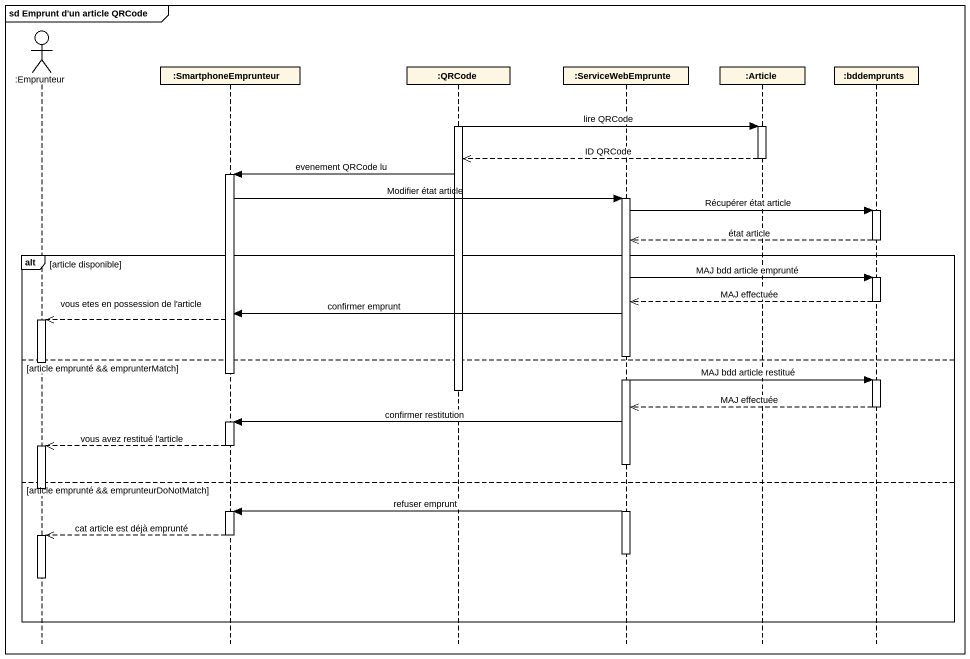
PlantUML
@startuml
mainframe sd Emprunt d'un article QRCode
hide footbox
actor ":Emprunteur" as Emprunteur
participant ":SmartphoneEmprunteur" as SmartphoneEmprunteur
participant ":QRCode" as QRCode
participant ":ServiceWebEmprunte" as ServiceWebEmprunte
participant ":Article" as Article
participant ":bddemprunts" as bddemprunts

activate QRCode
QRCode -> Article : lire QRCode
activate Article
Article -->> QRCode : ID QRCode
deactivate Article
QRCode -> SmartphoneEmprunteur : evenement QRCode lu
activate SmartphoneEmprunteur
SmartphoneEmprunteur -> ServiceWebEmprunte : Modifier état article
activate ServiceWebEmprunte
ServiceWebEmprunte -> bddemprunts : Récupérer état article
activate bddemprunts
bddemprunts -->> ServiceWebEmprunte : état article
deactivate bddemprunts
alt article disponible
  ServiceWebEmprunte -> bddemprunts : MAJ bdd article emprunté
  activate bddemprunts
  bddemprunts -->> ServiceWebEmprunte : MAJ effectuée
  deactivate bddemprunts
  ServiceWebEmprunte -> SmartphoneEmprunteur : confirmer emprunt
  SmartphoneEmprunteur -->> Emprunteur : vous etes en possession de l'article
  activate Emprunteur
else article emprunté && emprunterMatch
  deactivate Emprunteur
  deactivate SmartphoneEmprunteur
  ServiceWebEmprunte -> bddemprunts : MAJ bdd article restitué
  activate bddemprunts
  deactivate QRCode
  bddemprunts -->> ServiceWebEmprunte : MAJ effectuée
  deactivate bddemprunts
  ServiceWebEmprunte -> SmartphoneEmprunteur : confirmer restitution
  activate SmartphoneEmprunteur
  SmartphoneEmprunteur -->> Emprunteur : vous avez restitué l'article
  deactivate SmartphoneEmprunteur
  activate Emprunteur
else article emprunté && emprunteurDoNotMatch
  deactivate Emprunteur
  ServiceWebEmprunte -> SmartphoneEmprunteur : refuser emprunt
  activate SmartphoneEmprunteur
  SmartphoneEmprunteur -->> Emprunteur : cat article est déjà emprunté
  deactivate SmartphoneEmprunteur
  activate Emprunteur
  deactivate ServiceWebEmprunte
  deactivate Emprunteur
end
@enduml
